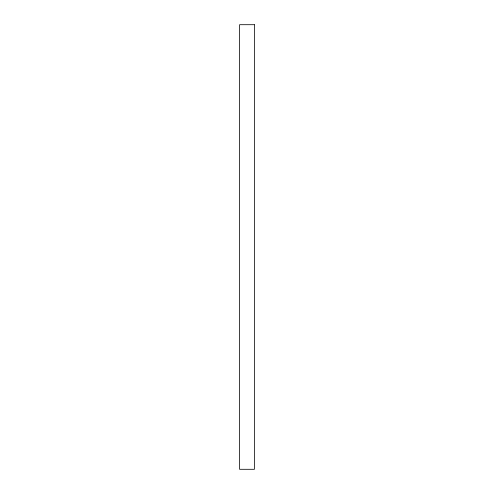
<?xml version="1.0" encoding="UTF-8"?>
<svg xmlns="http://www.w3.org/2000/svg" width="494" height="494" viewBox="0 0 494 494"><rect width="100%" height="100%" fill="white"/><g stroke="black" fill="none" stroke-linecap="round" stroke-linejoin="round"><path stroke-width="0.74" d="M254.41 24.7L239.59 24.7L239.59 469.3L254.41 469.3L254.41 24.7"/></g></svg>
